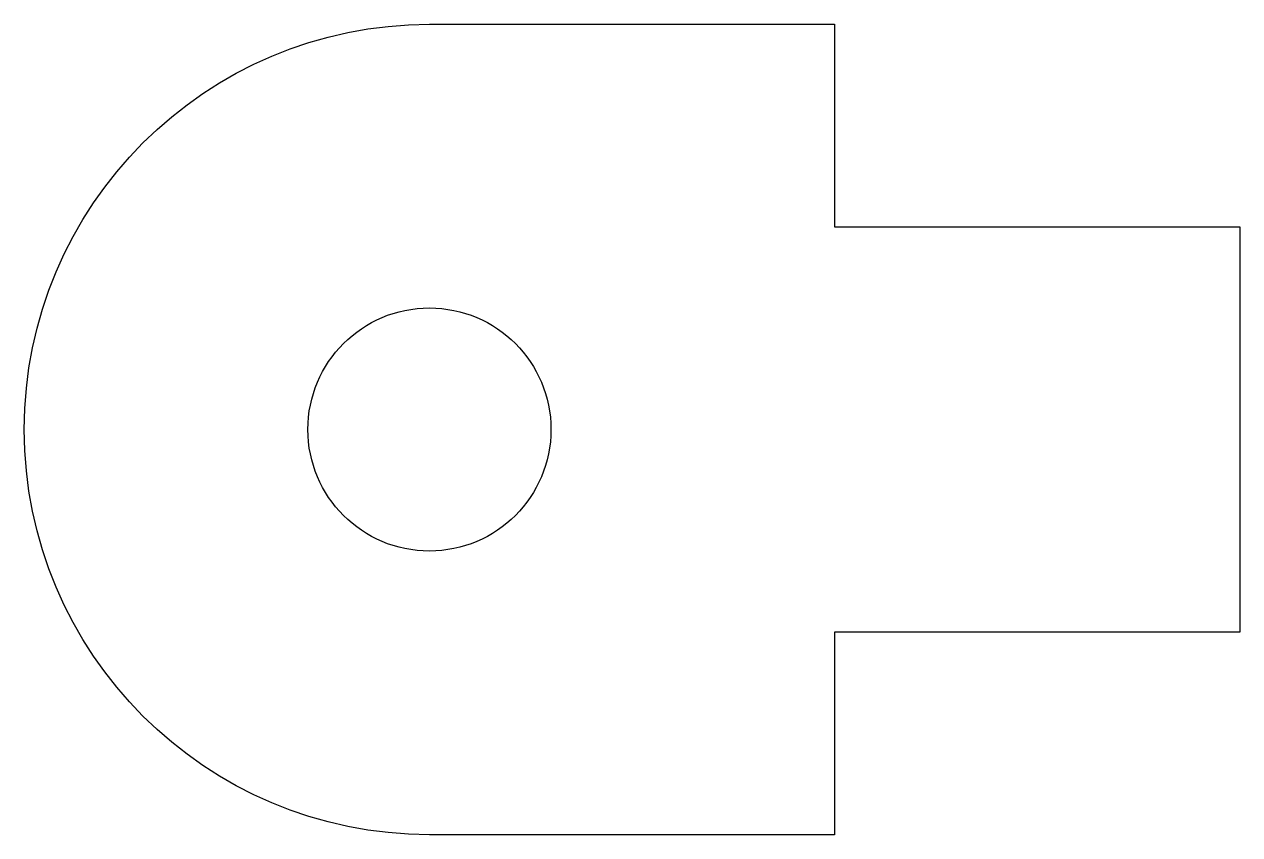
# Model space of a CAD drawing. Header units: millimetres. Extents: x -42 to -27, y 25.5 to 35.5.
import ezdxf

# ---------------------------------------------------------------- set-up
doc = ezdxf.new("R2010")
doc.units = ezdxf.units.MM
doc.layers.get('0').update_dxf_attribs({"linetype": 'CONTINUOUS'})

msp = doc.modelspace()

# ---------------------------------------------------------------- linework, layer by layer
msp.add_lwpolyline([(-27, 33), (-27, 28), (-32, 28), (-32, 25.5), (-37, 25.5, -1), (-37, 35.5), (-32, 35.5), (-32, 33)], format="xyb", close=True)
msp.add_circle((-37, 30.5), 1.5)

doc.saveas('drawing.dxf')
